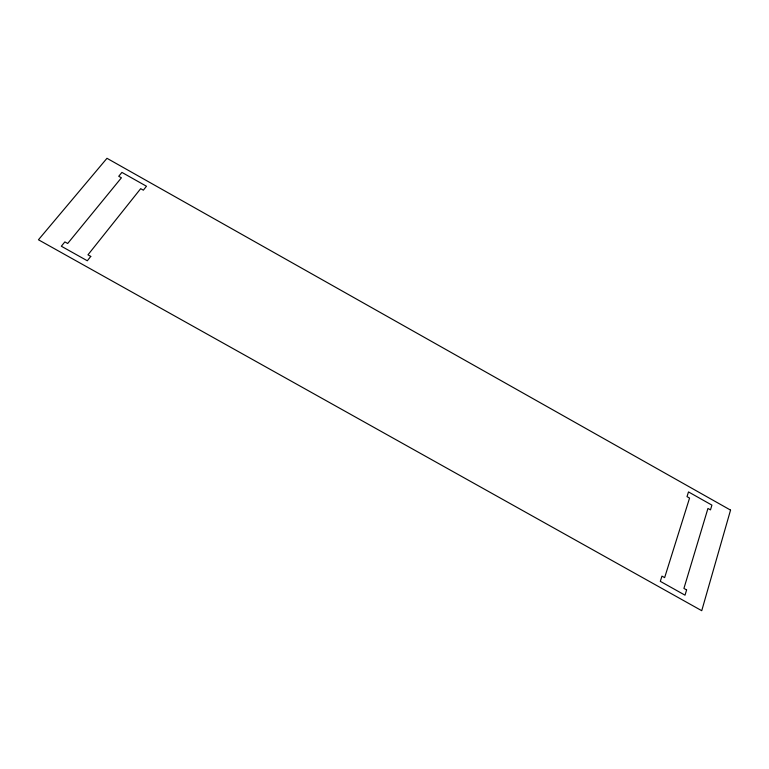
<?xml version="1.0" encoding="UTF-8"?>
<svg xmlns="http://www.w3.org/2000/svg" width="769" height="769" viewBox="0 0 769 769"><rect width="100%" height="100%" fill="white"/><g stroke="black" fill="none" stroke-linecap="round" stroke-linejoin="round"><path stroke-width="1.15" d="M730.55 510.107L701.741 610.701L38.45 239.774L106.978 158.299L730.55 510.107M686.602 589.919L685.025 595.177L660.311 581.345L661.955 576.125L664.637 577.625L689.562 498.081L687.015 496.639L688.495 491.92L711.911 505.118L710.489 509.876L707.941 508.444L683.92 588.42L686.602 589.919M90.771 256.404L87.31 260.768L61.328 246.224L64.865 241.908L67.682 243.485L121.406 177.802L118.724 176.293L121.915 172.4L146.475 186.242L143.351 190.174L140.679 188.674L87.954 254.837L90.771 256.404"/></g></svg>
